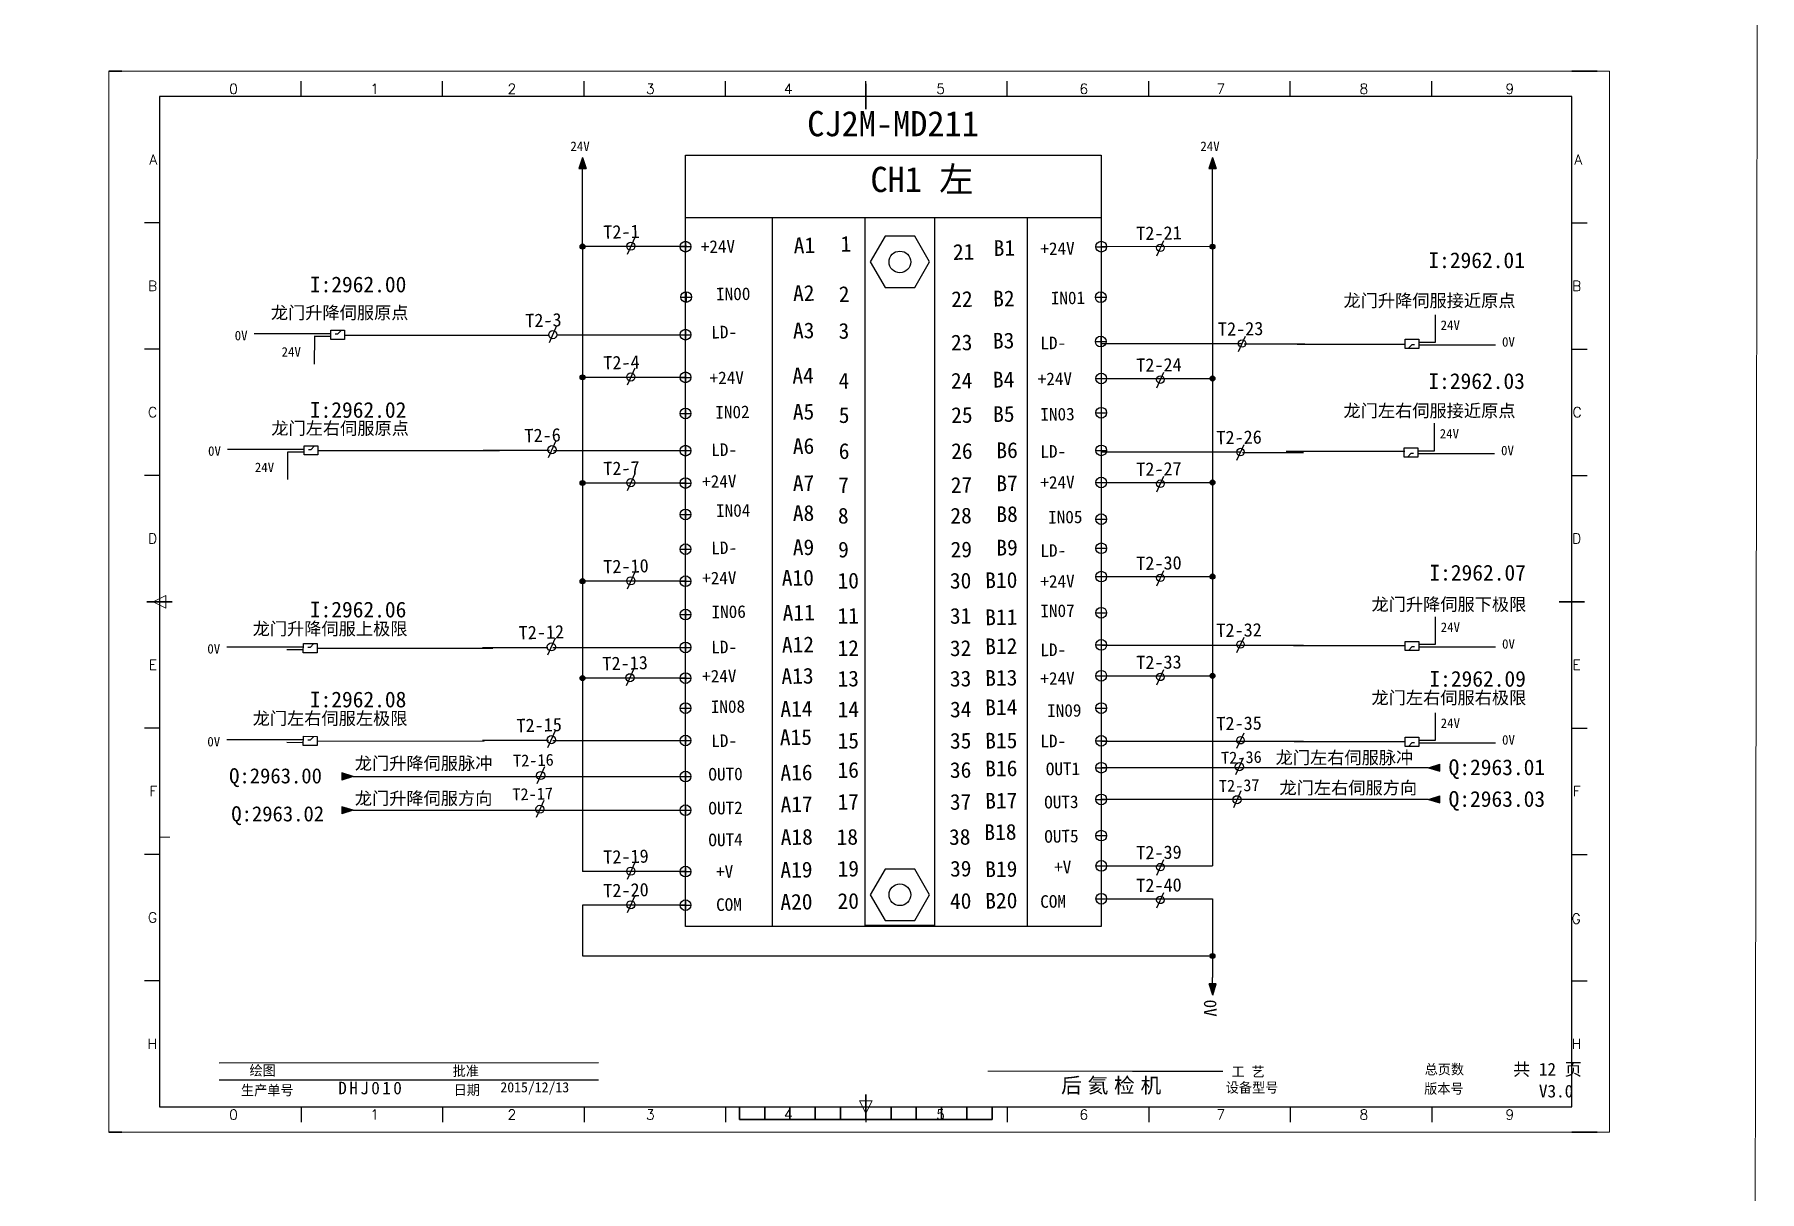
# Model space of a CAD drawing. Extents: x -471 to 3265, y -2399 to 467.
# Drawn here: x 2582 to 3265, y -523 to -65 of the extents above; entities that cross this region are included whole.
import ezdxf
from ezdxf.enums import TextEntityAlignment as Align

# ---------------------------------------------------------------- set-up
doc = ezdxf.new("R2010")
doc.units = 0
doc.header["$MEASUREMENT"] = 0
doc.linetypes.add('ACAD_ISO02W100', pattern=[15, 12, -3])
doc.layers.add('AE_BOR', color=1, linetype='Continuous')
doc.layers.add('SYMS', color=7, linetype='Continuous')
doc.styles.add('1', font='', dxfattribs={"height": 3.5})
doc.styles.add('WD', font='romans.shx', dxfattribs={"bigfont": 'gbcbig.shx'})
doc.styles.add('工程字', font='SimSun.ttf')
doc.styles.get('1').set_extended_font_data('FangSong_GB2312')

# ---------------------------------------------------------------- blocks, each defined once
blk = doc.blocks.new('WDDOT')
blk.add_hatch(color=256).paths.add_polyline_path([(0.5, 0, 1), (-0.5, 0, 1)])
blk.add_circle((0, 0), 0.5)
blk = doc.blocks.new('gb_a2_a')
for p, q in [((584, 410), (25, 410)), ((25, 410), (25, 10)), ((584, 10), (584, 410)), ((25, 10), (584, 10))]:
    blk.add_line(p, q)
at = {"lineweight": 9, "ltscale": 0.1}
blk.add_line((25, 116.86), (29, 116.86), dxfattribs=at)
at = {"layer": 'AE_BOR', "lineweight": 30}
for p, q in [((10, 420), (4.93, 420)), ((594, 420), (584, 420)), ((4.93, 0), (10, 0)), ((594, 0), (584, 0))]:
    blk.add_line(p, q, dxfattribs=at)
at = {"layer": 'AE_BOR', "color": 1, "lineweight": 15}
for p, q in [((4.93, 420), (598.93, 420)), ((4.93, 0), (4.93, 420)), ((598.93, 420), (598.93, 0)), ((22.5, 210), (27.5, 212.5)), ((27.5, 212.5), (27.5, 207.5)), ((27.5, 207.5), (22.5, 210)), ((304.5, 7.5), (302, 12.5)), ((302, 12.5), (307, 12.5)), ((307, 12.5), (304.5, 7.5)), ((598.93, 0), (4.93, 0))]:
    blk.add_line(p, q, dxfattribs=at)
at = {"layer": 'AE_BOR'}
for p, q in [((81, 410), (81, 416)), ((137, 410), (137, 416)), ((193, 410), (193, 416)), ((249, 410), (249, 416)), ((304.5, 410), (304.5, 416)), ((360.5, 410), (360.5, 416)), ((416.5, 410), (416.5, 416)), ((472.5, 410), (472.5, 416)), ((528.5, 410), (528.5, 416)), ((25, 360), (19, 360)), ((584, 360), (590, 360)), ((25, 310), (19, 310)), ((584, 310), (590, 310)), ((25, 260), (19, 260)), ((584, 260), (590, 260)), ((25, 160), (19, 160)), ((584, 160), (590, 160)), ((25, 110), (19, 110)), ((584, 110), (590, 110)), ((25, 60), (19, 60)), ((584, 60), (590, 60)), ((81, 10), (81, 4)), ((137, 10), (137, 4)), ((193, 10), (193, 4)), ((249, 10), (249, 4)), ((304.5, 10), (304.5, 4)), ((360.5, 10), (360.5, 4)), ((416.5, 10), (416.5, 4)), ((472.5, 10), (472.5, 4)), ((528.5, 10), (528.5, 4))]:
    blk.add_line(p, q, dxfattribs=at)
at = {"layer": 'AE_BOR', "color": 2, "lineweight": 30}
for p, q in [((304.5, 405), (304.5, 415)), ((20, 210), (30, 210)), ((579, 210), (589, 210)), ((304.5, 10), (304.5, 15)), ((304.5, 15), (304.5, 5)), ((254.5, 5), (254.5, 10)), ((264.5, 5), (264.5, 10)), ((274.5, 5), (274.5, 10)), ((284.5, 5), (284.5, 10)), ((294.5, 5), (294.5, 10)), ((304.5, 10), (304.5, 5)), ((314.5, 5), (314.5, 10)), ((324.5, 5), (324.5, 10)), ((334.5, 5), (334.5, 10)), ((344.5, 5), (344.5, 10)), ((354.5, 5), (354.5, 10)), ((254.5, 5), (354.5, 5))]:
    blk.add_line(p, q, dxfattribs=at)
at = {"layer": 'AE_BOR', "style": 'WD'}
for s, p in [('0', (54.27, 411)), ('1', (110.12, 411)), ('2', (164.42, 411)), ('3', (219.22, 411)), ('4', (273.82, 411)), ('5', (334.12, 411)), ('6', (390.81, 411)), ('7', (445.01, 411)), ('8', (501.67, 411)), ('9', (559.4, 411)), ('0', (54.27, 5)), ('1', (110.12, 5)), ('2', (164.42, 5)), ('3', (219.22, 5)), ('4', (273.82, 5)), ('5', (334.12, 5)), ('6', (390.81, 5)), ('7', (445.01, 5)), ('8', (501.67, 5)), ('9', (559.4, 5))]:
    blk.add_text(s, height=4, dxfattribs=at).set_placement(p, align=Align.CENTER)
for s, p in [('A', (24, 385)), ('A', (588.05, 385)), ('B', (24, 335)), ('B', (587.67, 335)), ('C', (24, 285)), ('C', (587.86, 285)), ('D', (24, 235)), ('D', (587.67, 235)), ('E', (24, 185)), ('E', (587.48, 185)), ('F', (24, 135)), ('F', (587.48, 135)), ('F', (587.48, 135)), ('G', (24, 85)), ('G', (587.48, 84.56)), ('H', (24, 35)), ('H', (587.67, 35))]:
    blk.add_text(s, height=4, dxfattribs=at).set_placement(p, align=Align.MIDDLE_RIGHT)

msp = doc.modelspace()

# ---------------------------------------------------------------- hatches: boundary and pattern name
for points in [[(2798.81, -113.26), (2800.22, -117.68), (2797.39, -117.68)], [(3048.15, -113.26), (3049.56, -117.68), (3046.73, -117.68)], [(3133.71, -354.85), (3138.12, -353.43), (3138.12, -356.26)], [(2708.01, -358.35), (2703.59, -359.76), (2703.59, -356.93)], [(3133.71, -367.39), (3138.12, -365.97), (3138.12, -368.8)], [(2708.01, -371.68), (2703.59, -373.1), (2703.59, -370.27)], [(3048.26, -444.87), (3046.85, -440.45), (3049.68, -440.45)]]:
    msp.add_hatch(color=256).paths.add_polyline_path(points)
h = msp.add_hatch(color=256)
edge = h.paths.add_edge_path()
edge.add_arc((2798.81, -148.58), 0.981, 0, 360)
h = msp.add_hatch(color=256)
edge = h.paths.add_edge_path()
edge.add_arc((3048.15, -148.6), 0.981, 0, 360)
h = msp.add_hatch(color=256)
edge = h.paths.add_edge_path()
edge.add_arc((2798.81, -200.33), 0.981, 0, 360)
h = msp.add_hatch(color=256)
edge = h.paths.add_edge_path()
edge.add_arc((3048.15, -200.77), 0.981, 0, 360)
h = msp.add_hatch(color=256)
edge = h.paths.add_edge_path()
edge.add_arc((2798.81, -242.16), 0.981, 0, 360)
h = msp.add_hatch(color=256)
edge = h.paths.add_edge_path()
edge.add_arc((3048.15, -241.97), 0.981, 0, 360)
h = msp.add_hatch(color=256)
edge = h.paths.add_edge_path()
edge.add_arc((3048.15, -279.2), 0.981, 0, 360)
h = msp.add_hatch(color=256)
edge = h.paths.add_edge_path()
edge.add_arc((2798.81, -281.04), 0.981, 0, 360)
h = msp.add_hatch(color=256)
edge = h.paths.add_edge_path()
edge.add_arc((2798.81, -319.38), 0.981, 0, 360)
h = msp.add_hatch(color=256)
edge = h.paths.add_edge_path()
edge.add_arc((3048.15, -318.45), 0.981, 0, 360)
h = msp.add_hatch(color=256)
edge = h.paths.add_edge_path()
edge.add_arc((3048.15, -429.37), 0.981, 0, 360)

# ---------------------------------------------------------------- linework, layer by layer
for p, q in [((2798.81, -113.26), (2797.39, -117.68)), ((2798.81, -113.26), (2800.22, -117.68)), ((3048.15, -113.26), (3046.73, -117.68)), ((3048.15, -113.26), (3049.56, -117.68)), ((2797.39, -117.68), (2800.22, -117.68)), ((2798.81, -148.6), (2798.81, -117.68)), ((3046.73, -117.68), (3049.56, -117.68)), ((3048.15, -148.6), (3048.15, -117.68)), ((2839.58, -137.11), (3004.13, -137.11)), ((2840.13, -148.6), (2798.81, -148.6)), ((2798.81, -148.6), (2798.81, -200.33)), ((2819.47, -144.95), (2816.46, -151.69)), ((3048.15, -148.6), (3004.13, -148.61)), ((3026.1, -152.25), (3028.93, -146.12)), ((3048.15, -148.6), (3048.15, -200.77)), ((2699.15, -183.13), (2668.87, -183.13)), ((2699.14, -185.32), (2699.15, -181.69)), ((2699.15, -181.69), (2704.58, -181.71)), ((2704.58, -181.71), (2704.57, -185.33)), ((2704.57, -183.68), (2766.22, -183.68)), ((2759.84, -183.69), (2785.77, -183.69)), ((2788.58, -179.94), (2785.56, -186.69)), ((2840.24, -183.59), (2788.58, -183.59)), ((3058.43, -190.12), (3061.27, -183.99)), ((2704.57, -185.33), (2699.14, -185.32)), ((3003.94, -187), (3059.88, -187)), ((3060.67, -187.1), (3084.75, -187.1)), ((3081.68, -187.23), (3124.43, -187.23)), ((3124.43, -188.89), (3124.44, -185.27)), ((3129.85, -188.9), (3124.43, -188.89)), ((3124.44, -185.27), (3129.86, -185.28)), ((3129.86, -185.28), (3129.85, -188.9)), ((3129.85, -187.47), (3160.13, -187.47)), ((2819.47, -196.68), (2816.46, -203.43)), ((2839.86, -200.33), (2798.81, -200.33)), ((2798.81, -200.33), (2798.81, -395.96)), ((3004.13, -200.77), (3048.15, -200.77)), ((3026.1, -204.42), (3028.93, -198.29)), ((3048.15, -200.77), (3048.15, -393.72)), ((2688.59, -228.83), (2658.32, -228.83)), ((2688.59, -231.02), (2688.6, -227.4)), ((2694.01, -231.03), (2688.59, -231.02)), ((2688.6, -227.4), (2694.02, -227.41)), ((2694.02, -227.41), (2694.01, -231.03)), ((2759.53, -229.22), (2785.76, -229.22)), ((2788.26, -225.48), (2785.25, -232.23)), ((2839.86, -229.39), (2787.36, -229.39)), ((3004.13, -229.75), (3059.35, -229.75)), ((3057.82, -233.07), (3060.65, -226.94)), ((3060.11, -230.1), (3084.14, -230.1)), ((3124.33, -229.73), (3077.39, -229.67)), ((3124.06, -231.88), (3124.07, -228.26)), ((3129.48, -231.89), (3124.06, -231.88)), ((3124.07, -228.26), (3129.49, -228.27)), ((3129.49, -228.27), (3129.48, -231.89)), ((3129.49, -230.45), (3159.76, -230.45)), ((2819.47, -238.51), (2816.46, -245.26)), ((2798.81, -242.16), (2798.81, -242.16)), ((3026.1, -245.61), (3028.93, -239.48)), ((3048.15, -241.97), (3048.15, -241.97)), ((2819.47, -277.39), (2816.46, -284.13)), ((3026.1, -282.85), (3028.93, -276.72)), ((3048.15, -279.2), (3048.15, -279.2)), ((2798.81, -281.04), (2798.81, -281.04)), ((2688.32, -307.12), (2658.04, -307.12)), ((2688.31, -309.31), (2688.32, -305.69)), ((2688.32, -305.69), (2693.75, -305.7)), ((2693.75, -305.7), (2693.74, -309.32)), ((2787.99, -303.52), (2784.97, -310.26)), ((3004.13, -306.33), (3084.15, -306.33)), ((3057.82, -309.25), (3060.65, -303.12)), ((3124.46, -306.65), (3080.21, -306.59)), ((3124.45, -308.46), (3124.46, -304.84)), ((3124.46, -304.84), (3129.89, -304.85)), ((3129.89, -304.85), (3129.88, -308.47)), ((3129.88, -307.03), (3160.16, -307.03)), ((2693.74, -309.32), (2688.31, -309.31)), ((2693.74, -307.51), (2763.29, -307.58)), ((2759.25, -307.26), (2785.13, -307.26)), ((2839.58, -307.42), (2787.09, -307.42)), ((3129.88, -308.47), (3124.45, -308.46)), ((2798.81, -319.38), (2798.81, -319.38)), ((2819.12, -315.73), (2816.11, -322.48)), ((3026.1, -322.09), (3028.93, -315.96)), ((3048.15, -318.45), (3048.15, -318.45)), ((2787.99, -340.26), (2784.97, -347)), ((3057.82, -347.15), (3060.65, -341.02)), ((2688.32, -343.86), (2658.04, -343.86)), ((2688.31, -346.04), (2688.32, -342.42)), ((2693.74, -346.06), (2688.31, -346.04)), ((2688.32, -342.42), (2693.75, -342.44)), ((2693.75, -342.44), (2693.74, -346.06)), ((2693.74, -344.25), (2759.85, -344.32)), ((2759.25, -344), (2785.32, -344)), ((2839.58, -344.16), (2787.09, -344.16)), ((3004.13, -344.3), (3084.15, -344.3)), ((3124.46, -344.62), (3080.47, -344.56)), ((3124.45, -346.43), (3124.46, -342.81)), ((3129.88, -346.45), (3124.45, -346.43)), ((3124.46, -342.81), (3129.89, -342.82)), ((3129.89, -342.82), (3129.88, -346.45)), ((3129.88, -345.01), (3160.16, -345.01)), ((2783.77, -354.44), (2780.75, -361.18)), ((3133.71, -354.85), (3004.13, -354.85)), ((3060.3, -350.94), (3057.29, -357.68)), ((3133.71, -354.85), (3138.12, -353.43)), ((3133.71, -354.85), (3138.12, -356.26)), ((3138.12, -356.26), (3138.12, -353.43)), ((2708.01, -358.35), (2703.59, -356.93)), ((2703.59, -356.93), (2703.59, -359.76)), ((2708.01, -358.35), (2703.59, -359.76)), ((2708.01, -358.35), (2839.58, -358.35)), ((2783.48, -367.78), (2780.47, -374.52)), ((3133.71, -367.39), (3004.13, -367.39)), ((3059.43, -364.03), (3056.42, -370.77)), ((3133.71, -367.39), (3138.12, -365.97)), ((3133.71, -367.39), (3138.12, -368.8)), ((3138.12, -368.8), (3138.12, -365.97)), ((2708.01, -371.68), (2703.59, -370.27)), ((2703.59, -370.27), (2703.59, -373.1)), ((2708.01, -371.68), (2703.59, -373.1)), ((2708.01, -371.68), (2839.58, -371.68)), ((2839.58, -395.96), (2798.81, -395.96)), ((2819.47, -392.31), (2816.46, -399.05)), ((3004.16, -393.72), (3048.15, -393.72)), ((3026.11, -397.36), (3028.94, -391.23)), ((2839.58, -409.25), (2798.81, -409.25)), ((2798.81, -409.25), (2798.81, -429.37)), ((2819.47, -405.6), (2816.46, -412.35)), ((3004.13, -406.71), (3048.15, -406.71)), ((3026.11, -410.35), (3028.94, -404.22)), ((3048.15, -406.71), (3048.15, -437.91)), ((3048.15, -429.37), (3048.15, -429.37)), ((3048.26, -444.87), (3046.85, -440.45)), ((3049.68, -440.45), (3046.85, -440.45)), ((3048.15, -440.45), (3048.15, -437.91)), ((3048.26, -444.87), (3049.68, -440.45)), ((3016.48, -474.96), (3052.25, -474.96))]:
    msp.add_line(p, q)
at = {"lineweight": -3}
for p, q in [((2873.94, -137.11), (2873.94, -417.68)), ((2974.88, -137.11), (2974.88, -417.68)), ((2837.46, -148.6), (2841.7, -148.6)), ((2839.58, -146.48), (2839.58, -150.72)), ((3002.01, -148.61), (3006.25, -148.61)), ((3004.13, -146.49), (3004.13, -150.73)), ((2837.74, -168.55), (2841.98, -168.55)), ((2839.86, -166.43), (2839.86, -170.67)), ((3001.82, -168.62), (3006.06, -168.62)), ((3003.94, -166.5), (3003.94, -170.74)), ((2837.46, -183.44), (2841.7, -183.44)), ((2839.58, -181.32), (2839.58, -185.56)), ((3003.94, -184.05), (3003.94, -188.29)), ((3001.82, -186.17), (3006.06, -186.17)), ((2837.46, -200.33), (2841.7, -200.33)), ((2839.58, -198.21), (2839.58, -202.45)), ((3002.01, -200.77), (3006.25, -200.77)), ((3004.13, -198.65), (3004.13, -202.89)), ((2837.46, -214.62), (2841.7, -214.62)), ((2839.58, -212.5), (2839.58, -216.74)), ((3002.01, -214.34), (3006.25, -214.34)), ((3004.13, -212.22), (3004.13, -216.46)), ((2694.01, -229.27), (2765.9, -229.27)), ((2837.46, -229.35), (2841.7, -229.35)), ((2839.58, -227.23), (2839.58, -231.47)), ((3002.01, -229.24), (3006.25, -229.24)), ((3004.13, -227.12), (3004.13, -231.36)), ((2839.58, -242.16), (2798.81, -242.16)), ((2837.46, -242.16), (2841.7, -242.16)), ((2839.58, -240.04), (2839.58, -244.28)), ((3002.01, -241.97), (3006.25, -241.97)), ((3004.13, -239.85), (3004.13, -244.09)), ((3004.13, -241.97), (3048.15, -241.97)), ((2839.58, -252.48), (2839.58, -256.72)), ((2837.46, -254.6), (2841.7, -254.6)), ((3002.01, -256.47), (3006.25, -256.47)), ((3004.13, -254.35), (3004.13, -258.59)), ((2839.58, -266.23), (2839.58, -270.47)), ((3004.13, -265.88), (3004.13, -270.12)), ((2837.46, -268.35), (2841.7, -268.35)), ((3002.01, -268), (3006.25, -268)), ((2839.58, -278.92), (2839.58, -283.16)), ((3002.01, -279.2), (3006.25, -279.2)), ((3004.13, -277.08), (3004.13, -281.32)), ((3004.13, -279.2), (3048.15, -279.2)), ((2839.58, -281.04), (2798.81, -281.04)), ((2837.46, -281.04), (2841.7, -281.04)), ((2839.58, -292.1), (2839.58, -296.34)), ((3002.01, -293.51), (3006.25, -293.51)), ((3004.13, -291.39), (3004.13, -295.63)), ((2837.46, -294.22), (2841.7, -294.22)), ((2837.46, -307.23), (2841.7, -307.23)), ((2839.58, -305.11), (2839.58, -309.35)), ((3002.01, -306.23), (3006.25, -306.23)), ((3004.13, -304.11), (3004.13, -308.35)), ((2839.58, -319.38), (2798.81, -319.38)), ((2837.46, -319.38), (2841.7, -319.38)), ((2839.58, -317.26), (2839.58, -321.5)), ((3002.01, -318.45), (3006.25, -318.45)), ((3004.13, -316.33), (3004.13, -320.57)), ((3004.13, -318.45), (3048.15, -318.45)), ((2837.46, -331.25), (2841.7, -331.25)), ((2839.58, -329.13), (2839.58, -333.37)), ((3002.01, -331.24), (3006.25, -331.24)), ((3004.13, -329.12), (3004.13, -333.36)), ((2837.46, -344.06), (2841.7, -344.06)), ((2839.58, -341.94), (2839.58, -346.18)), ((3002.01, -344.22), (3006.25, -344.22)), ((3004.13, -342.1), (3004.13, -346.34)), ((3002.01, -354.85), (3006.25, -354.85)), ((3004.13, -352.72), (3004.13, -356.97)), ((2837.46, -358.35), (2841.7, -358.35)), ((2839.58, -356.23), (2839.58, -360.47)), ((3002.01, -367.39), (3006.25, -367.39)), ((3004.13, -365.27), (3004.13, -369.51)), ((2837.46, -371.68), (2841.7, -371.68)), ((2839.58, -369.56), (2839.58, -373.8)), ((3002.01, -381.73), (3006.25, -381.73)), ((3004.13, -379.61), (3004.13, -383.85)), ((2837.46, -395.96), (2841.7, -395.96)), ((2839.58, -393.84), (2839.58, -398.08)), ((3002.04, -393.72), (3006.28, -393.72)), ((3004.16, -391.6), (3004.16, -395.84)), ((2837.46, -409.25), (2841.7, -409.25)), ((2839.58, -407.13), (2839.58, -411.37)), ((3002.04, -406.71), (3006.28, -406.71)), ((3004.16, -404.59), (3004.16, -408.83)), ((2798.81, -429.37), (3048.15, -429.37))]:
    msp.add_line(p, q, dxfattribs=at)
at = {"linetype": 'ACAD_ISO02W100'}
for p, q in [((3136.38, -186.4), (3136.4, -175.54)), ((2699.14, -184.22), (2692.63, -184.2)), ((2692.67, -184.2), (2692.64, -195.06)), ((2700.9, -183.13), (2701.95, -183.13)), ((2701.95, -183.13), (2703.19, -181.86)), ((3127.05, -187.46), (3125.81, -188.74)), ((3128.1, -187.47), (3127.05, -187.46)), ((3129.86, -186.38), (3136.38, -186.4)), ((3136.01, -229.39), (3136.04, -218.52)), ((2682.07, -229.9), (2682.04, -240.77)), ((2688.59, -229.92), (2682.07, -229.9)), ((2690.35, -228.84), (2691.4, -228.84)), ((2691.4, -228.84), (2692.64, -227.56)), ((3126.68, -230.45), (3125.44, -231.73)), ((3127.73, -230.45), (3126.68, -230.45)), ((3129.49, -229.37), (3136.01, -229.39)), ((3136.4, -305.97), (3136.43, -295.1)), ((2690.08, -307.12), (2691.12, -307.13)), ((2691.12, -307.13), (2692.36, -305.85)), ((3127.08, -307.03), (3125.84, -308.31)), ((3128.12, -307.03), (3127.08, -307.03)), ((3129.89, -305.95), (3136.4, -305.97)), ((2688.31, -308.21), (2681.8, -308.19)), ((3136.4, -343.94), (3136.43, -333.08)), ((2688.31, -344.94), (2681.8, -344.93)), ((2690.08, -343.86), (2691.12, -343.86)), ((2691.12, -343.86), (2692.36, -342.58)), ((3127.08, -345.01), (3125.84, -346.28)), ((3128.12, -345.01), (3127.08, -345.01)), ((3129.89, -343.92), (3136.4, -343.94))]:
    msp.add_line(p, q, dxfattribs=at)
at = {"color": 0, "ltscale": 2}
for p, q in [((2655.05, -471.65), (2805.09, -471.59)), ((2655.05, -478.35), (2805.09, -478.35))]:
    msp.add_line(p, q, dxfattribs=at)
at = {"lineweight": 9, "ltscale": 0.1}
msp.add_line((2959.28, -474.96), (3016.48, -474.96), dxfattribs=at)
at = {"lineweight": 0}
msp.add_lwpolyline([(-466.35, 467.25), (3264.68, 467.25), (3259.84, -2399.44), (-471.18, -2399.44)], close=True, dxfattribs=at)
for points in [[(2839.58, -112.34), (3004.13, -112.34), (3004.13, -417.68), (2839.58, -417.68)], [(2910.74, -137.11), (2938.14, -137.11), (2938.14, -417.29), (2910.74, -417.29)], [(2918.57, -144.5), (2912.71, -154.66), (2918.57, -164.81), (2930.3, -164.81), (2936.16, -154.66), (2930.3, -144.5)], [(2918.57, -394.98), (2912.71, -405.14), (2918.57, -415.29), (2930.3, -415.29), (2936.16, -405.14), (2930.3, -394.98)]]:
    msp.add_lwpolyline(points, close=True)
for centre, radius in [((2798.81, -148.58), 0.981), ((3048.15, -148.6), 0.981), ((2924.43, -154.66), 4.28), ((2798.81, -200.33), 0.981), ((3048.15, -200.77), 0.981), ((2798.81, -242.16), 0.981), ((3048.15, -241.97), 0.981), ((3048.15, -279.2), 0.981), ((2798.81, -281.04), 0.981), ((2798.81, -319.38), 0.981), ((3048.15, -318.45), 0.981), ((2924.43, -405.14), 4.28), ((3048.15, -429.37), 0.981)]:
    msp.add_circle(centre, radius)
at = {"color": 6}
for centre, radius in [((2817.94, -148.44), 1.61), ((3027.54, -149.07), 1.48), ((2787.04, -183.44), 1.61), ((3059.88, -186.94), 1.48), ((2817.94, -200.18), 1.61), ((3027.54, -201.24), 1.48), ((2786.73, -228.98), 1.61), ((3059.26, -229.89), 1.48), ((2817.94, -242.01), 1.61), ((3027.54, -242.43), 1.48), ((2817.94, -280.88), 1.61), ((3027.54, -279.67), 1.48), ((2786.45, -307.02), 1.61), ((3059.26, -306.07), 1.48), ((2817.59, -319.23), 1.61), ((3027.54, -318.91), 1.48), ((2786.45, -343.75), 1.61), ((3059.26, -343.97), 1.48), ((3058.77, -354.44), 1.61), ((2782.23, -357.94), 1.61), ((3057.9, -367.52), 1.61), ((2781.94, -371.28), 1.61), ((2817.94, -395.81), 1.61), ((3027.55, -394.18), 1.48), ((2817.94, -409.1), 1.61), ((3027.55, -407.17), 1.48)]:
    msp.add_circle(centre, radius, dxfattribs=at)
at = {"lineweight": -3}
for centre in [(2839.58, -148.6), (3004.13, -148.61), (2839.86, -168.55), (3003.94, -168.62), (2839.58, -183.44), (3003.94, -186.17), (2839.58, -200.33), (3004.13, -200.77), (2839.58, -214.62), (3004.13, -214.34), (2839.58, -229.35), (3004.13, -229.24), (2839.58, -242.16), (3004.13, -241.97), (2839.58, -254.6), (3004.13, -256.47), (2839.58, -268.35), (3004.13, -268), (2839.58, -281.04), (3004.13, -279.2), (2839.58, -294.22), (3004.13, -293.51), (2839.58, -307.23), (3004.13, -306.23), (2839.58, -319.38), (3004.13, -318.45), (2839.58, -331.25), (3004.13, -331.24), (2839.58, -344.06), (3004.13, -344.22), (3004.13, -354.85), (2839.58, -358.35), (3004.13, -367.39), (2839.58, -371.68), (3004.13, -381.73), (2839.58, -395.96), (3004.16, -393.72), (2839.58, -409.25), (3004.16, -406.71)]:
    msp.add_circle(centre, 2.12, dxfattribs=at)

# ---------------------------------------------------------------- block references
msp.add_blockref('gb_a2_a', (2606.43, -499.14))
at = {"layer": 'SYMS', "color": 0, "lineweight": -3, "xscale": 1.247999999999593, "yscale": 1.248000000000047, "zscale": 1.248}
msp.add_blockref('WDDOT', (2798.81, -148.58), dxfattribs=at)
at = {"layer": 'SYMS', "lineweight": -3, "xscale": 1.247999999999593, "yscale": 1.248000000000047, "zscale": 1.248}
msp.add_blockref('WDDOT', (2798.81, -148.58), dxfattribs=at)

# ---------------------------------------------------------------- texts
at = {"attachment_point": 1}
for s, insert, char_height, width in [('{\\fFangSong|b0|i0|c134|p49;CJ2M-MD211}', (2887.77, -94.92), 9.984, 116.5378), ('24V', (2794.02, -107), 3.744, 11.3193), ('24V', (3043.36, -107), 3.744, 11.3193), ('{\\fFangSong|b0|i0|c134|p49;CH1 左}', (2912.78, -116.99), 9.984, 116.5378), ('I:2962.01', (3133.62, -150.85), 6.24, 35.3327), ('I:2962.00', (2690.88, -160.43), 6.24, 35.3327), ('{\\fSimSun|b0|i0|c134|p2;龙门升降伺服接近原点}', (3100.01, -167.46), 4.992, 70.9109), ('{\\fSimSun|b0|i0|c134|p2;龙门升降伺服原点}', (2675.44, -172.24), 4.992, 66.2233), ('0V', (2661.14, -181.92), 3.744, 13.6356), ('24V', (3138.46, -177.8), 3.744, 13.6356), ('24V', (2679.7, -188.37), 3.744, 13.6356), ('0V', (3162.76, -184.42), 3.744, 13.6356), ('I:2962.03', (3133.62, -198.69), 6.24, 35.3327), ('I:2962.02', (2690.88, -210.11), 6.24, 35.3327), ('{\\fSimSun|b0|i0|c134|p2;龙门左右伺服接近原点}', (3100.01, -211.03), 4.992, 70.9109), ('{\\fSimSun|b0|i0|c134|p2;龙门左右伺服原点}', (2675.63, -218), 4.992, 66.2233), ('24V', (3138.1, -220.78), 3.744, 13.6356), ('0V', (2650.59, -227.63), 3.744, 13.6356), ('0V', (3162.39, -227.41), 3.744, 13.6356), ('24V', (2669.11, -234.08), 3.744, 13.6356), ('I:2962.07', (3134.02, -274.53), 6.24, 35.3327), ('I:2962.06', (2690.88, -289.12), 6.24, 35.3327), ('{\\fSimSun|b0|i0|c134|p2;龙门升降伺服下极限}', (3111.1, -287.68), 4.992, 66.2233), ('{\\fSimSun|b0|i0|c134|p2;龙门升降伺服上极限}', (2668.25, -297.34), 4.992, 66.2233), ('24V', (3138.49, -297.36), 3.744, 13.6356), ('0V', (2650.31, -305.91), 3.744, 13.6356), ('0V', (3162.78, -303.99), 3.744, 13.6356), ('I:2962.09', (3134.02, -316.54), 6.24, 35.3327), ('I:2962.08', (2690.88, -324.71), 6.24, 35.3327), ('{\\fSimSun|b0|i0|c134|p2;龙门左右伺服右极限}', (3111.1, -324.65), 4.992, 66.2233), ('{\\fSimSun|b0|i0|c134|p2;龙门左右伺服左极限}', (2668.25, -332.83), 4.992, 66.2233), ('24V', (3138.49, -335.34), 3.744, 13.6356), ('0V', (2650.31, -342.65), 3.744, 13.6356), ('{\\fSimSun|b0|i0|c134|p2;龙门左右伺服脉冲}', (3073.16, -348.34), 4.992, 59.9009), ('0V', (3162.78, -341.96), 3.744, 13.6356), ('Q:2963.00', (2658.94, -355.05), 6, 35.3327), ('{\\fSimSun|b0|i0|c134|p2;龙门升降伺服脉冲}', (2708.67, -350.61), 4.992, 59.9009), ('Q:2963.01', (3141.62, -351.54), 6.24, 35.3327), ('{\\fSimSun|b0|i0|c134|p2;龙门左右伺服方向}', (3074.68, -360.3), 4.992, 55.3725), ('{\\fSimSun|b0|i0|c134|p2;龙门升降伺服方向}', (2708.67, -364.47), 4.992, 55.3725), ('Q:2963.03', (3141.62, -364.09), 6.24, 35.3327), ('Q:2963.02', (2659.8, -370.09), 6, 35.3327), ('{\\fSimSun|b0|i0|c134|p2;共 }12 {\\fSimSun|b0|i0|c134|p2;页}', (3167.12, -471.68), 5, 40.4924), ('{\\fNSimSun|b0|i0|c134|p49;\\T1.28;DHJ010}', (2702.13, -479.12), 5, 40.4924), ('V3.0', (3177.37, -480.36), 5, 40.4924)]:
    msp.add_mtext(s, dxfattribs=dict(at, insert=insert, char_height=char_height, width=width))
at = {"width": 11.6757, "attachment_point": 1, "rotation": 0.91211, "style": '1'}
for s, insert, char_height in [('+24V', (2845.57, -146.16), 4.992), ('{\\fSimSun|b0|i0|c134|p2;A1}', (2882.34, -145.01), 6.24), ('{\\fSimSun|b0|i0|c134|p2;1}', (2900.88, -144.41), 6.24), ('{\\fSimSun|b0|i0|c134|p2;21}', (2945.38, -147.61), 6.24), ('{\\fFangSong|b0|i0|c134|p49;B1}', (2961.49, -146.06), 6.24), ('+24V', (2980, -146.97), 4.992), ('IN00', (2851.63, -164.92), 4.992), ('{\\fSimSun|b0|i0|c134|p2;A2}', (2882.08, -163.92), 6.24), ('{\\fSimSun|b0|i0|c134|p2;2}', (2900.2, -164.3), 6.24), ('{\\fSimSun|b0|i0|c134|p2;22}', (2944.7, -166.3), 6.24), ('{\\fSimSun|b0|i0|c134|p2;B2}', (2961.3, -166.07), 6.24), ('IN01', (2984.12, -166.51), 4.992), ('{\\fFangSong|b0|i0|c134|p49;A3}', (2882.06, -178.73), 6.24), ('{\\fSimSun|b0|i0|c134|p2;3}', (2900.1, -178.84), 6.24), ('{\\fSimSun|b0|i0|c134|p2;23}', (2944.6, -183.46), 6.24), ('{\\fFangSong|b0|i0|c134|p49;B3}', (2961.2, -182.74), 6.24), ('+24V', (2849.07, -198.1), 4.992), ('{\\fFangSong|b0|i0|c134|p49;A4}', (2881.81, -196.59), 6.24), ('{\\fSimSun|b0|i0|c134|p2;4}', (2900.09, -198.59), 6.24), ('{\\fSimSun|b0|i0|c134|p2;24}', (2944.59, -198.59), 6.24), ('{\\fSimSun|b0|i0|c134|p2;B4}', (2961.19, -198.14), 6.24), ('+24V', (2978.95, -198.51), 4.992), ('IN02', (2851.33, -211.67), 4.992), ('{\\fFangSong|b0|i0|c134|p49;A5}', (2881.99, -210.87), 6.24), ('{\\fSimSun|b0|i0|c134|p2;5}', (2900.18, -212.18), 6.24), ('{\\fSimSun|b0|i0|c134|p2;25}', (2944.68, -212.18), 6.24), ('{\\fSimSun|b0|i0|c134|p2;B5}', (2961.27, -211.79), 6.24), ('IN03', (2980, -212.54), 4.992), ('{\\fFangSong|b0|i0|c134|p49;A6}', (2881.99, -224.46), 6.24), ('{\\fSimSun|b0|i0|c134|p2;6}', (2900.18, -226.43), 6.24), ('{\\fSimSun|b0|i0|c134|p2;26}', (2944.68, -226.43), 6.24), ('{\\fSimSun|b0|i0|c134|p2;B6}', (2962.56, -226.12), 6.24), ('+24V', (2846.12, -239.11), 4.992), ('{\\fFangSong|b0|i0|c134|p49;A7}', (2881.99, -239.12), 6.24), ('{\\fSimSun|b0|i0|c134|p2;7}', (2900.01, -239.87), 6.24), ('{\\fSimSun|b0|i0|c134|p2;27}', (2944.51, -239.87), 6.24), ('{\\fSimSun|b0|i0|c134|p2;B7}', (2962.56, -239.17), 6.24), ('+24V', (2980, -239.48), 4.992), ('IN04', (2851.63, -250.64), 4.992), ('{\\fFangSong|b0|i0|c134|p49;A8}', (2881.99, -250.99), 6.24), ('{\\fSimSun|b0|i0|c134|p2;8}', (2899.85, -252), 6.24), ('{\\fSimSun|b0|i0|c134|p2;28}', (2944.35, -252), 6.24), ('{\\fSimSun|b0|i0|c134|p2;B8}', (2962.56, -251.42), 6.24), ('IN05', (2983.07, -253.23), 4.992), ('{\\fFangSong|b0|i0|c134|p49;A9}', (2881.99, -264.53), 6.24), ('{\\fSimSun|b0|i0|c134|p2;9}', (2899.95, -265.4), 6.24), ('{\\fSimSun|b0|i0|c134|p2;29}', (2944.45, -265.4), 6.24), ('{\\fSimSun|b0|i0|c134|p2;B9}', (2962.56, -264.65), 6.24), ('+24V', (2846.12, -277.35), 4.992), ('{\\fFangSong|b0|i0|c134|p49;A10}', (2877.61, -276.61), 6.24), ('{\\fSimSun|b0|i0|c134|p2;10}', (2899.68, -277.74), 6.24), ('{\\fSimSun|b0|i0|c134|p2;30}', (2944.17, -277.74), 6.24), ('{\\fSimSun|b0|i0|c134|p2;B10}', (2958.16, -277.56), 6.24), ('+24V', (2980, -278.67), 4.992), ('IN06', (2849.84, -290.72), 4.992), ('{\\fFangSong|b0|i0|c134|p49;A11}', (2877.96, -290.45), 6.24), ('{\\fSimSun|b0|i0|c134|p2;11}', (2899.68, -291.65), 6.24), ('{\\fSimSun|b0|i0|c134|p2;31}', (2944.17, -291.65), 6.24), ('{\\fSimSun|b0|i0|c134|p2;B11}', (2958.16, -292.22), 6.24), ('IN07', (2980, -290.33), 4.992), ('{\\fFangSong|b0|i0|c134|p49;A12}', (2877.66, -303.08), 6.24), ('{\\fSimSun|b0|i0|c134|p2;12}', (2899.68, -304.46), 6.24), ('{\\fSimSun|b0|i0|c134|p2;32}', (2944.17, -304.46), 6.24), ('{\\fSimSun|b0|i0|c134|p2;B12}', (2958.16, -303.71), 6.24), ('+24V', (2846.12, -316.18), 4.992), ('{\\fFangSong|b0|i0|c134|p49;A13}', (2877.49, -315.49), 6.24), ('{\\fSimSun|b0|i0|c134|p2;13}', (2899.68, -316.52), 6.24), ('{\\fSimSun|b0|i0|c134|p2;33}', (2944.17, -316.52), 6.24), ('{\\fSimSun|b0|i0|c134|p2;B13}', (2958.16, -316.22), 6.24), ('+24V', (2980, -317.1), 4.992), ('IN08', (2849.54, -328.27), 4.992), ('{\\fFangSong|b0|i0|c134|p49;A14}', (2877.07, -328.51), 6.24), ('{\\fSimSun|b0|i0|c134|p2;14}', (2899.73, -328.69), 6.24), ('{\\fSimSun|b0|i0|c134|p2;34}', (2944.23, -328.69), 6.24), ('{\\fSimSun|b0|i0|c134|p2;B14}', (2958.16, -327.85), 6.24), ('IN09', (2982.68, -329.82), 4.992), ('{\\fFangSong|b0|i0|c134|p49;A15}', (2876.85, -339.74), 6.24), ('{\\fSimSun|b0|i0|c134|p2;15}', (2899.7, -341.09), 6.24), ('{\\fSimSun|b0|i0|c134|p2;35}', (2944.2, -341.09), 6.24), ('{\\fSimSun|b0|i0|c134|p2;B15}', (2958.16, -341.06), 6.24), ('OUT0', (2848.59, -354.97), 4.992), ('{\\fFangSong|b0|i0|c134|p49;A16}', (2877.07, -353.74), 6.24), ('{\\fSimSun|b0|i0|c134|p2;16}', (2899.68, -352.68), 6.24), ('{\\fSimSun|b0|i0|c134|p2;36}', (2944.17, -352.68), 6.24), ('{\\fSimSun|b0|i0|c134|p2;B16}', (2958.16, -352.09), 6.24), ('OUT1', (2982.16, -352.87), 4.992), ('OUT2', (2848.59, -368.4), 4.992), ('{\\fFangSong|b0|i0|c134|p49;A17}', (2877.15, -366.28), 6.24), ('{\\fSimSun|b0|i0|c134|p2;17}', (2899.68, -365.28), 6.24), ('{\\fSimSun|b0|i0|c134|p2;37}', (2944.17, -365.28), 6.24), ('{\\fSimSun|b0|i0|c134|p2;B17}', (2958.16, -364.84), 6.24), ('OUT3', (2981.52, -366.01), 4.992), ('OUT4', (2848.59, -380.97), 4.992), ('{\\fFangSong|b0|i0|c134|p49;A18}', (2877.18, -379.23), 6.24), ('{\\fSimSun|b0|i0|c134|p2;18}', (2899.33, -379.18), 6.24), ('{\\fSimSun|b0|i0|c134|p2;38}', (2943.82, -379.18), 6.24), ('{\\fSimSun|b0|i0|c134|p2;B18}', (2957.81, -377.27), 6.24), ('OUT5', (2981.55, -379.57), 4.992), ('+V', (2851.65, -393.52), 4.992), ('{\\fFangSong|b0|i0|c134|p49;A19}', (2877.07, -392.2), 6.24), ('{\\fSimSun|b0|i0|c134|p2;19}', (2899.73, -391.73), 6.24), ('{\\fSimSun|b0|i0|c134|p2;39}', (2944.23, -391.73), 6.24), ('{\\fSimSun|b0|i0|c134|p2;B19}', (2958.16, -391.94), 6.24), ('+V', (2985.47, -391.74), 4.992), ('COM', (2851.65, -406.59), 4.992), ('{\\fFangSong|b0|i0|c134|p49;A20}', (2877.07, -404.9), 6.24), ('{\\fSimSun|b0|i0|c134|p2;20}', (2899.7, -404.53), 6.24), ('{\\fSimSun|b0|i0|c134|p2;40}', (2944.2, -404.53), 6.24), ('{\\fSimSun|b0|i0|c134|p2;B20}', (2958.16, -404.43), 6.24), ('COM', (2979.95, -405.35), 4.992)]:
    msp.add_mtext(s, dxfattribs=dict(at, insert=insert, char_height=char_height))
at = {"attachment_point": 1}
for s, insert, char_height, width, rotation in [('LD-', (2849.73, -179.99), 5, 11.6757, 0.91211), ('LD-', (2980, -184.26), 4.992, 11.6757, 0.91211), ('LD-', (2849.73, -226.54), 5, 11.6757, 0.91211), ('LD-', (2980, -227.22), 4.992, 11.6757, 0.91211), ('LD-', (2849.73, -265.38), 5, 11.6757, 0.91211), ('LD-', (2980, -266.44), 4.992, 11.6757, 0.91211), ('LD-', (2849.73, -304.64), 5, 11.6757, 0.91211), ('LD-', (2980, -305.74), 4.992, 11.6757, 0.91211), ('LD-', (2849.73, -341.72), 5, 11.6757, 0.91211), ('LD-', (2980, -341.84), 4.992, 11.6757, 0.91211), ('0V', (3049.8, -446.61), 4.992, 16.7545, 270)]:
    msp.add_mtext(s, dxfattribs=dict(at, insert=insert, char_height=char_height, width=width, rotation=rotation))
at = {"color": 0, "ltscale": 2, "attachment_point": 1}
for s, insert, char_height, width in [('{\\C256;绘图}', (2667.01, -472.65), 4, 19.345), ('批准', (2747.42, -472.87), 4, 25.5075), ('{\\fNSimSun|b0|i0|c134|p49;\\T1.28;\\C256;后氦检机}', (2988.25, -477.57), 6, 43.9128), ('工 艺', (3055.69, -473.17), 4, 19.345), ('总页数', (3132.15, -472.24), 4, 19.345), ('生产单号', (2663.63, -480.48), 4, 25.1534), ('日期', (2747.8, -480.37), 4, 25.5075), ('2015/12/13', (2766.31, -479.32), 4, 25.5075), ('设备型号', (3053.43, -479.43), 4, 31.672), ('版本号', (3131.95, -479.88), 4, 19.345)]:
    msp.add_mtext(s, dxfattribs=dict(at, insert=insert, char_height=char_height, width=width))
at = {"layer": 'SYMS', "lineweight": -3}
for s, rotation, p in [('T2-21', 0.87622, (3018.04, -146)), ('T2-23', 0.87622, (3050.38, -183.88)), ('T2-24', 0.87622, (3018.04, -198.17)), ('T2-6', 1.61067, (2775.92, -226.07)), ('T2-26', 0.87622, (3049.76, -226.83)), ('T2-27', 0.87622, (3018.04, -239.36)), ('T2-30', 0.87622, (3018.04, -276.6)), ('T2-12', 1.61067, (2773.63, -304.11)), ('T2-32', 0.87622, (3049.76, -303.13)), ('T2-33', 0.87622, (3018.04, -315.85)), ('T2-15', 1.61067, (2772.76, -340.84)), ('T2-35', 0.87622, (3049.76, -340.03)), ('T2-39', 0.87622, (3018.05, -391.12)), ('T2-40', 0.87622, (3018.05, -404.11))]:
    msp.add_text(s, height=5.28, rotation=rotation, dxfattribs=at).set_placement(p)
at = {"layer": 'SYMS', "lineweight": -3, "style": '工程字'}
for s, p in [('T2-36', (3051.65, -353.33)), ('T2-37', (3050.79, -364.46))]:
    msp.add_text(s, height=4.724, rotation=1.61067, dxfattribs=at).set_placement(p)
at = {"layer": 'SYMS', "char_height": 5.28, "width": 10.2342, "attachment_point": 1, "rotation": 1.61067}
for s, insert in [('T2-1', (2806.98, -140.25)), ('T2-3', (2776.09, -175.25)), ('T2-4', (2806.98, -191.99)), ('T2-7', (2806.98, -233.82)), ('T2-10', (2806.98, -272.69)), ('T2-13', (2806.63, -311.04)), ('T2-19', (2806.98, -387.62)), ('T2-20', (2806.98, -400.91))]:
    msp.add_mtext(s, dxfattribs=dict(at, insert=insert))
at = {"layer": 'SYMS', "char_height": 4.724, "width": 10.2342, "attachment_point": 1, "rotation": 1.61067, "style": '工程字'}
for s, insert in [('T2-16', (2771.28, -349.75)), ('T2-17', (2770.99, -363.09))]:
    msp.add_mtext(s, dxfattribs=dict(at, insert=insert))

doc.saveas('drawing.dxf')
